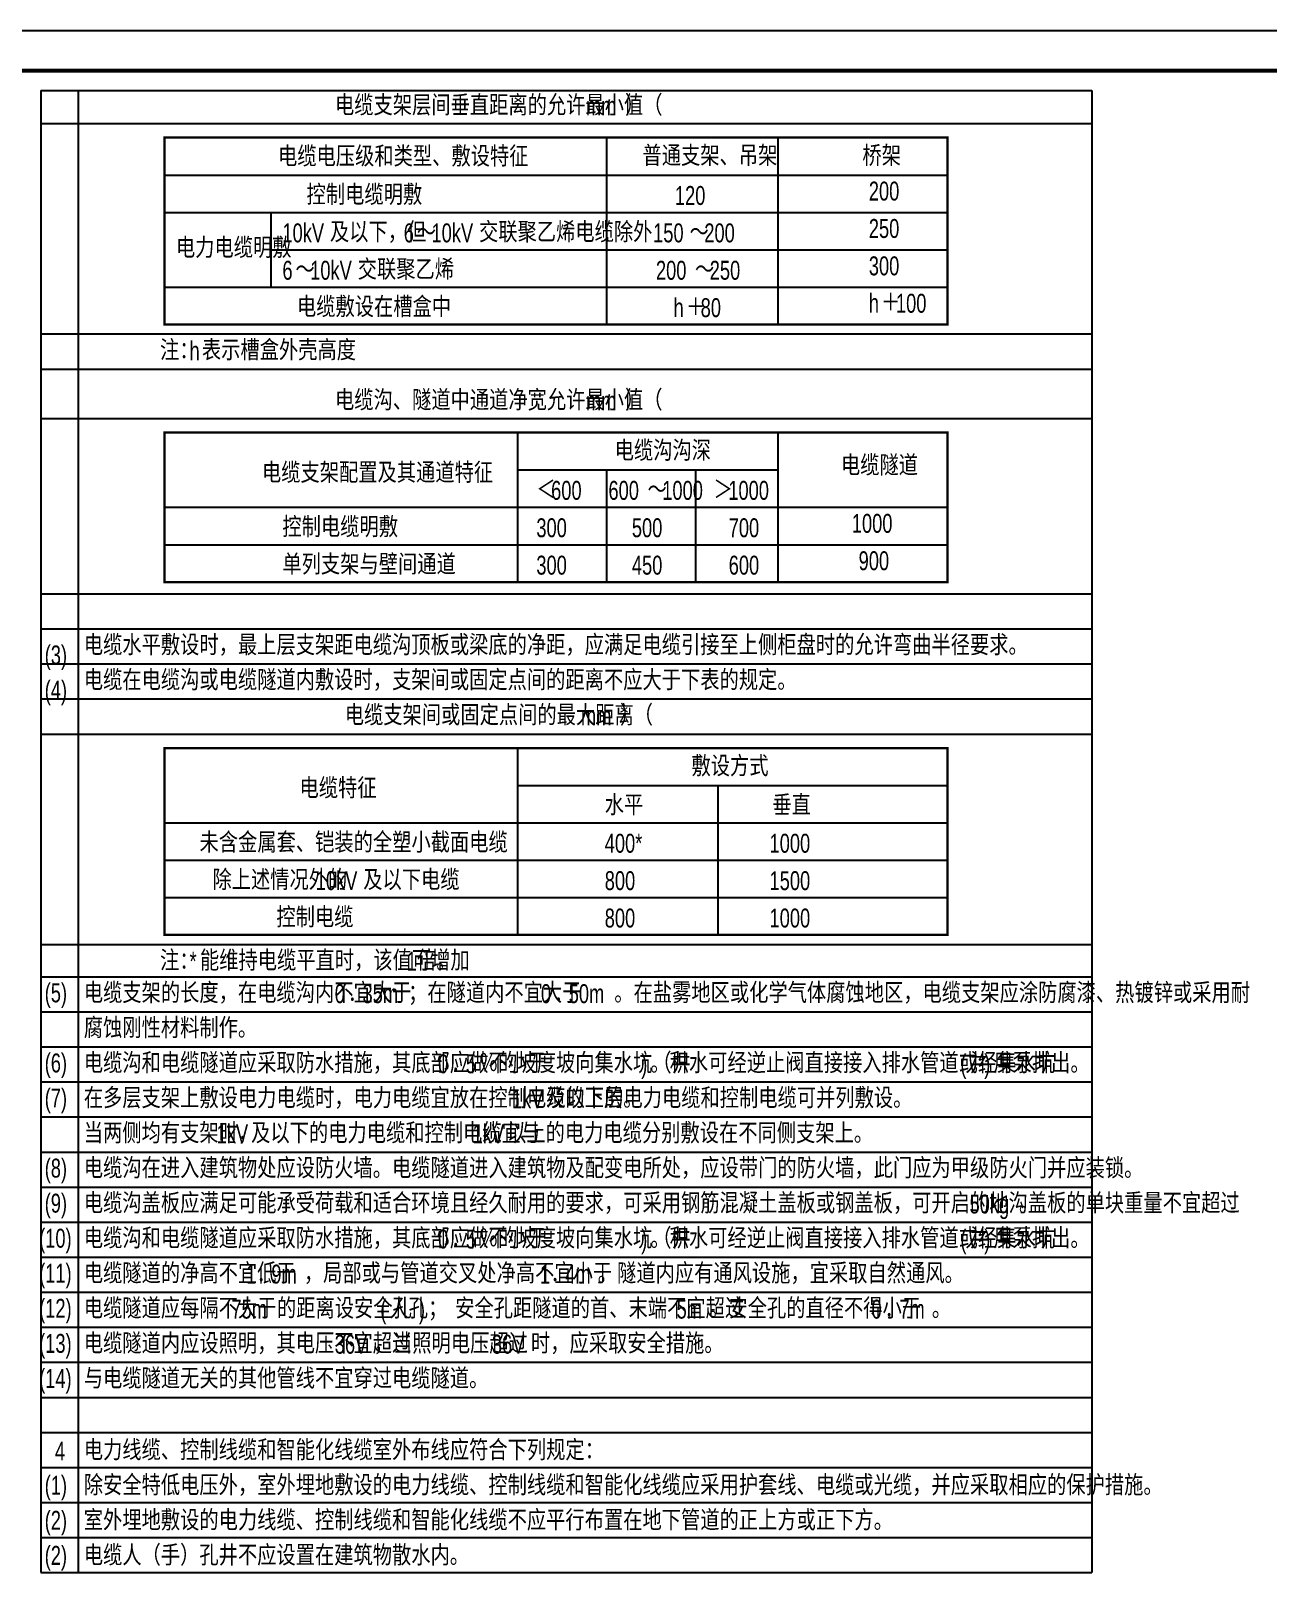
# Model space of a CAD drawing. Extents: x -809667 to 586099, y 3084146 to 3634412.
# Drawn here: x 380850.5 to 381006.1, y 3087181.7 to 3087375.6 of the extents above; entities that cross this region are included whole.
import ezdxf

# ---------------------------------------------------------------- set-up
doc = ezdxf.new("R2010")
doc.units = 0
doc.header["$LTSCALE"] = 0.5
for name, color, linetype in [('E-SIG_TEXT', 7, 'CONTINUOUS'), ('PUB_TAB', 7, 'CONTINUOUS'), ('PUB_TAB_ASSIST', 251, 'CONTINUOUS'), ('PUB_TITLE', 4, 'CONTINUOUS')]:
    doc.layers.add(name, color=color, linetype=linetype)
doc.styles.add('宝信-单线体', font='宝信-西文', dxfattribs={"bigfont": '宝信-中文'})

msp = doc.modelspace()

# ---------------------------------------------------------------- linework, layer by layer
at = {"layer": 'PUB_TAB', "color": 7}
for p, q in [((380867.263, 3087362.21), (380867.263, 3087338.695)), ((380867.263, 3087362.21), (380965.814, 3087362.21)), ((380922.892, 3087362.21), (380922.892, 3087338.695)), ((380944.454, 3087362.21), (380944.454, 3087338.695)), ((380867.263, 3087357.507), (380965.814, 3087357.507)), ((380867.263, 3087352.804), (380965.814, 3087352.804)), ((380880.664, 3087352.804), (380880.664, 3087343.398)), ((380880.664, 3087348.101), (380965.814, 3087348.101)), ((380867.263, 3087343.398), (380965.814, 3087343.398)), ((380867.263, 3087338.695), (380965.814, 3087338.695)), ((380867.263, 3087325.118), (380867.263, 3087306.307)), ((380867.263, 3087325.118), (380965.814, 3087325.118)), ((380911.679, 3087325.118), (380911.679, 3087306.307)), ((380944.454, 3087325.118), (380944.454, 3087306.307)), ((380911.679, 3087320.416), (380944.454, 3087320.416)), ((380922.892, 3087320.416), (380922.892, 3087306.307)), ((380934.104, 3087320.416), (380934.104, 3087306.307)), ((380867.263, 3087315.713), (380965.814, 3087315.713)), ((380867.263, 3087311.01), (380965.814, 3087311.01)), ((380867.263, 3087306.307), (380965.814, 3087306.307)), ((380867.263, 3087306.307), (380965.814, 3087306.307)), ((380867.263, 3087285.438), (380867.263, 3087261.923)), ((380867.263, 3087285.438), (380965.814, 3087285.438)), ((380911.679, 3087285.438), (380911.679, 3087261.923)), ((380911.679, 3087280.735), (380965.814, 3087280.735)), ((380936.915, 3087280.735), (380936.915, 3087261.923)), ((380867.263, 3087276.032), (380965.814, 3087276.032)), ((380867.263, 3087271.329), (380965.814, 3087271.329)), ((380867.263, 3087266.626), (380965.814, 3087266.626)), ((380867.263, 3087261.923), (380965.814, 3087261.923)), ((380867.263, 3087261.923), (380965.814, 3087261.923))]:
    msp.add_line(p, q, dxfattribs=at)
at = {"layer": 'PUB_TAB', "color": 7, "const_width": 0.294}
for points in [[(380867.263, 3087362.21), (380965.814, 3087362.21), (380965.814, 3087338.695), (380867.263, 3087338.695)], [(380867.263, 3087285.438), (380965.814, 3087285.438), (380965.814, 3087261.923), (380867.263, 3087261.923)]]:
    msp.add_lwpolyline(points, close=True, dxfattribs=at)
at = {"layer": 'PUB_TAB', "color": 7, "const_width": 0.294, "elevation": 0}
msp.add_lwpolyline([(380867.263, 3087325.118), (380965.814, 3087325.118), (380965.814, 3087306.307), (380867.263, 3087306.307)], close=True, dxfattribs=at)
at = {"layer": 'PUB_TAB_ASSIST'}
for points in [[(380851.7, 3087368.123), (380851.7, 3087181.718)], [(380851.7, 3087368.123), (380983.969, 3087368.123)], [(380856.403, 3087368.123), (380856.403, 3087181.718)], [(380983.969, 3087368.123), (380983.969, 3087181.718)], [(380851.7, 3087363.971), (380983.969, 3087363.971)], [(380851.7, 3087337.517), (380983.969, 3087337.517)], [(380851.7, 3087333.108), (380983.969, 3087333.108)], [(380851.7, 3087291.608), (380983.969, 3087291.608)], [(380851.7, 3087291.608), (380983.969, 3087291.608)], [(380851.7, 3087287.199), (380983.969, 3087287.199)], [(380851.7, 3087260.745), (380983.969, 3087260.745)], [(380851.7, 3087256.671), (380983.969, 3087256.671)], [(380851.7, 3087252.262), (380983.969, 3087252.262)], [(380851.7, 3087247.853), (380983.969, 3087247.853)], [(380851.7, 3087243.444), (380983.969, 3087243.444)], [(380851.7, 3087239.035), (380983.969, 3087239.035)], [(380851.7, 3087234.626), (380983.969, 3087234.626)], [(380851.7, 3087230.217), (380983.969, 3087230.217)], [(380851.7, 3087225.808), (380983.969, 3087225.808)], [(380851.7, 3087221.399), (380983.969, 3087221.399)], [(380851.7, 3087216.99), (380983.969, 3087216.99)], [(380851.7, 3087212.581), (380983.969, 3087212.581)], [(380851.7, 3087208.172), (380983.969, 3087208.172)], [(380851.7, 3087203.763), (380983.969, 3087203.763)], [(380851.7, 3087203.763), (380983.969, 3087203.763)], [(380851.7, 3087199.354), (380983.969, 3087199.354)], [(380851.7, 3087194.945), (380983.969, 3087194.945)], [(380851.7, 3087190.536), (380983.969, 3087190.536)], [(380851.7, 3087186.127), (380983.969, 3087186.127)], [(380851.7, 3087181.718), (380983.969, 3087181.718)]]:
    msp.add_lwpolyline(points, dxfattribs=at)
at = {"layer": 'PUB_TAB_ASSIST', "elevation": 0}
for points in [[(380851.7, 3087326.88), (380983.969, 3087326.88)], [(380851.7, 3087304.835), (380983.969, 3087304.835)], [(380851.7, 3087300.426), (380983.969, 3087300.426)], [(380851.7, 3087296.017), (380983.969, 3087296.017)]]:
    msp.add_lwpolyline(points, dxfattribs=at)
at = {"layer": 'PUB_TITLE', "linetype": 'Continuous'}
msp.add_lwpolyline([(380663.877, 3087078.645), (381084.377, 3087078.645), (381084.377, 3087375.645), (380663.877, 3087375.645)], close=True, dxfattribs=at)
at = {"layer": 'PUB_TITLE', "linetype": 'Continuous', "const_width": 0.5}
msp.add_lwpolyline([(380676.377, 3087083.645), (381079.377, 3087083.645), (381079.377, 3087370.645), (380676.377, 3087370.645)], close=True, dxfattribs=at)

# ---------------------------------------------------------------- texts
at = {"layer": 'E-SIG_TEXT', "style": '宝信-单线体'}
for s, height, p in [('电缆支架层间垂直距离的允许最小值（', 2.55159, (380888.729, 3087364.999)), ('）', 2.552, (380925.218, 3087364.999)), ('电缆电压级和类型、敷设特征', 2.55159, (380881.561, 3087358.573)), ('普通支架、吊架', 2.5516, (380927.419, 3087358.65)), ('桥架', 2.5516, (380955.089, 3087358.65)), ('控制电缆明敷', 2.5516, (380885.154, 3087353.746)), ('及以下，但', 2.5516, (380888.09, 3087349.043)), ('交联聚乙烯电缆除外', 2.5516, (380906.849, 3087349.043)), ('电力电缆明敷', 2.5516, (380868.712, 3087347.075)), ('～', 2.552, (380899.015, 3087349.043)), ('～', 2.552, (380933.339, 3087349.043)), ('交联聚乙烯', 2.5516, (380891.585, 3087344.34)), ('～', 2.552, (380883.75, 3087344.34)), ('～', 2.552, (380934.023, 3087344.34)), ('电缆敷设在槽盒中', 2.5516, (380883.942, 3087339.638)), ('＋', 2.552, (380932.88, 3087339.638)), ('＋', 2.552, (380957.45, 3087340.191)), ('注：', 2.5516, (380866.712, 3087334.197)), ('表示槽盒外壳高度', 2.5516, (380871.982, 3087334.197)), ('电缆沟、隧道中通道净宽允许最小值（', 2.55159, (380888.729, 3087327.908)), ('）', 2.552, (380925.218, 3087327.908)), ('电缆沟沟深', 2.5516, (380923.919, 3087321.558)), ('电缆隧道', 2.5516, (380952.391, 3087319.714)), ('电缆支架配置及其通道特征', 2.55159, (380879.537, 3087318.785)), ('＜', 2.552, (380914.064, 3087316.655)), ('～', 2.552, (380928.048, 3087316.655)), ('＞', 2.552, (380936.356, 3087316.655)), ('控制电缆明敷', 2.5516, (380882.113, 3087311.952)), ('单列支架与壁间通道', 2.5516, (380882.113, 3087307.249)), ('电缆水平敷设时，最上层支架距电缆沟顶板或梁底的净距，应满足电缆引接至上侧柜盘时的允许弯曲半径要求。', 2.55159, (380857.121, 3087297.105)), ('电缆在电缆沟或电缆隧道内敷设时，支架间或固定点间的距离不应大于下表的规定。', 2.55159, (380857.121, 3087292.696)), ('电缆支架间或固定点间的最大距离（', 2.55159, (380889.956, 3087288.287)), ('）', 2.552, (380924.588, 3087288.287)), ('敷设方式', 2.5516, (380933.583, 3087281.877)), ('电缆特征', 2.5516, (380884.263, 3087279.104)), ('水平', 2.5516, (380922.667, 3087276.974)), ('垂直', 2.5516, (380943.758, 3087276.974)), ('未含金属套、铠装的全塑小截面电缆', 2.55159, (380871.681, 3087272.271)), ('除上述情况外的', 2.5516, (380873.306, 3087267.568)), ('及以下电缆', 2.5516, (380892.285, 3087267.568)), ('控制电缆', 2.5516, (380881.353, 3087262.865)), ('注：', 2.5516, (380866.712, 3087257.424)), ('能维持电缆平直时，该值可增加', 2.55159, (380871.736, 3087257.424)), ('倍。', 2.5516, (380899.05, 3087257.424)), ('电缆支架的长度，在电缆沟内不宜大于', 2.55159, (380857.121, 3087253.35)), ('；在隧道内不宜大于', 2.5516, (380897.923, 3087253.35)), ('。在盐雾地区或化学气体腐蚀地区，电缆支架应涂防腐漆、热镀锌或采用耐', 2.55159, (380923.867, 3087253.35)), ('．', 2.552, (380890.334, 3087253.35)), ('．', 2.552, (380916.278, 3087253.35)), ('腐蚀刚性材料制作。', 2.5516, (380857.121, 3087248.942)), ('电缆沟和电缆隧道应采取防水措施，其底部应做不小于', 2.55159, (380857.121, 3087244.533)), ('％的坡度坡向集水坑（井', 2.55159, (380906.831, 3087244.533)), ('。积水可经逆止阀直接接入排水管道或经集水坑', 2.55159, (380928.409, 3087244.533)), ('井', 2.552, (380968.561, 3087244.533)), ('用泵排出。', 2.5516, (380971.564, 3087244.533)), ('．', 2.552, (380903.336, 3087244.533)), ('在多层支架上敷设电力电缆时，电力电缆宜放在控制电缆的上层。', 2.55159, (380857.121, 3087240.124)), ('及以下的电力电缆和控制电缆可并列敷设。', 2.55159, (380915.325, 3087240.124)), ('当两侧均有支架时，', 2.5516, (380857.121, 3087235.715)), ('及以下的电力电缆和控制电缆宜与', 2.55159, (380878.177, 3087235.715)), ('以上的电力电缆分别敷设在不同侧支架上。', 2.55159, (380910.378, 3087235.715)), ('电缆沟在进入建筑物处应设防火墙。电缆隧道进入建筑物及配变电所处，应设带门的防火墙，此门应为甲级防火门并应装锁。', 2.55159, (380857.121, 3087231.306)), ('电缆沟盖板应满足可能承受荷载和适合环境且经久耐用的要求，可采用钢筋混凝土盖板或钢盖板，可开启的地沟盖板的单块重量不宜超过', 2.55159, (380857.121, 3087226.897)), ('。', 2.552, (380974.788, 3087226.897)), ('电缆沟和电缆隧道应采取防水措施，其底部应做不小于', 2.55159, (380857.121, 3087222.488)), ('％的坡度坡向集水坑（井', 2.55159, (380906.831, 3087222.488)), ('。积水可经逆止阀直接接入排水管道或经集水坑', 2.55159, (380928.409, 3087222.488)), ('井', 2.552, (380968.561, 3087222.488)), ('用泵排出。', 2.5516, (380971.564, 3087222.488)), ('．', 2.552, (380903.336, 3087222.488)), ('电缆隧道的净高不宜低于', 2.55159, (380857.121, 3087218.079)), ('，局部或与管道交叉处净高不宜小于', 2.55159, (380884.814, 3087218.079)), ('。隧道内应有通风设施，宜采取自然通风。', 2.55159, (380921.794, 3087218.079)), ('．', 2.552, (380878.862, 3087218.079)), ('．', 2.552, (380915.842, 3087218.079)), ('电缆隧道应每隔不大于', 2.5516, (380857.121, 3087213.67)), ('的距离设安全孔', 2.5516, (380881.426, 3087213.67)), ('人孔', 2.5516, (380895.575, 3087213.67)), ('；', 2.552, (380900.436, 3087213.67)), ('安全孔距隧道的首、末端不宜超过', 2.55159, (380903.849, 3087213.67)), ('。安全孔的直径不得小于', 2.55159, (380935.804, 3087213.67)), ('．', 2.552, (380957.873, 3087213.67)), ('。', 2.552, (380963.825, 3087213.67)), ('电缆隧道内应设照明，其电压不宜超过', 2.55159, (380857.121, 3087209.261)), ('，当照明电压超过', 2.5516, (380893.609, 3087209.261)), ('时，应采取安全措施。', 2.5516, (380913.382, 3087209.261)), ('与电缆隧道无关的其他管线不宜穿过电缆隧道。', 2.55159, (380857.121, 3087204.852)), ('电力线缆、控制线缆和智能化线缆室外布线应符合下列规定：', 2.55159, (380857.121, 3087195.841)), ('除安全特低电压外，室外埋地敷设的电力线缆、控制线缆和智能化线缆应采用护套线、电缆或光缆，并应采取相应的保护措施。', 2.55159, (380857.121, 3087191.433)), ('室外埋地敷设的电力线缆、控制线缆和智能化线缆不应平行布置在地下管道的正上方或正下方。', 2.55159, (380857.121, 3087187.024)), ('电缆人（手）孔井不应设置在建筑物散水内。', 2.55159, (380857.121, 3087182.615))]:
    msp.add_text(s, height=height, dxfattribs=at).set_placement(p)
at = {"layer": 'E-SIG_TEXT', "style": '宝信-单线体', "width": 0.722222}
for s, height, p in [('mm', 2.3809, (380920.305, 3087364.999)), ('120', 2.3809, (380931.495, 3087353.746)), ('200', 2.3809, (380955.895, 3087354.3)), ('10kV', 2.3809, (380882.113, 3087349.043)), ('6', 2.381, (380897.377, 3087349.043)), ('10kV', 2.3809, (380900.872, 3087349.043)), ('150', 2.3809, (380928.754, 3087349.043)), ('200', 2.3809, (380935.196, 3087349.043)), ('250', 2.3809, (380955.895, 3087349.597)), ('300', 2.3809, (380955.895, 3087344.894)), ('6', 2.381, (380882.113, 3087344.34)), ('10kV', 2.3809, (380885.608, 3087344.34)), ('200', 2.3809, (380929.11, 3087344.34)), ('250', 2.3809, (380935.88, 3087344.34)), ('h', 2.381, (380931.324, 3087339.638)), ('80', 2.3809, (380934.737, 3087339.638)), ('h', 2.381, (380955.895, 3087340.191)), ('100', 2.3809, (380959.308, 3087340.191)), ('h', 2.381, (380870.426, 3087334.197)), ('mm', 2.3809, (380920.305, 3087327.908)), ('600', 2.3809, (380915.922, 3087316.655)), ('600', 2.3809, (380923.135, 3087316.655)), ('1000', 2.3809, (380929.905, 3087316.655)), ('1000', 2.3809, (380938.214, 3087316.655)), ('300', 2.3809, (380914.064, 3087311.952)), ('500', 2.3809, (380926.081, 3087311.952)), ('700', 2.3809, (380938.264, 3087311.952)), ('1000', 2.3809, (380953.756, 3087312.506)), ('900', 2.3809, (380954.612, 3087307.803)), ('300', 2.3809, (380914.064, 3087307.249)), ('450', 2.3809, (380926.081, 3087307.249)), ('600', 2.3809, (380938.264, 3087307.249)), ('(3)', 2.3809, (380852.205, 3087295.955)), ('(4)', 2.3809, (380852.205, 3087291.546)), ('mm', 2.3809, (380919.675, 3087288.287)), ('400*', 2.3809, (380922.667, 3087272.271)), ('1000', 2.3809, (380943.404, 3087272.271)), ('10kV', 2.3809, (380886.307, 3087267.568)), ('800', 2.3809, (380922.667, 3087267.568)), ('1500', 2.3809, (380943.404, 3087267.568)), ('800', 2.3809, (380922.667, 3087262.865)), ('1000', 2.3809, (380943.404, 3087262.865)), ('*', 2.381, (380870.426, 3087257.424)), ('1', 2.381, (380897.74, 3087257.424)), ('(5)', 2.3809, (380852.205, 3087253.454)), ('0', 2.381, (380888.697, 3087253.35)), ('35m', 2.3809, (380892.192, 3087253.35)), ('0', 2.381, (380914.64, 3087253.35)), ('50m', 2.3809, (380918.135, 3087253.35)), ('(6)', 2.3809, (380852.205, 3087244.636)), ('0', 2.381, (380901.698, 3087244.533)), ('5', 2.381, (380905.193, 3087244.533)), (')', 2.381, (380927.262, 3087244.533)), ('(', 2.381, (380967.414, 3087244.533)), (')', 2.381, (380970.418, 3087244.533)), ('(7)', 2.3809, (380852.205, 3087240.227)), ('1kV', 2.3809, (380910.985, 3087240.124)), ('1kV', 2.3809, (380873.837, 3087235.715)), ('1kV', 2.3809, (380906.038, 3087235.715)), ('(8)', 2.3809, (380852.205, 3087231.409)), ('(9)', 2.3809, (380852.205, 3087227)), ('50kg', 2.3809, (380968.565, 3087226.897)), ('(10)', 2.3809, (380851.503, 3087222.591)), ('0', 2.381, (380901.698, 3087222.488)), ('5', 2.381, (380905.193, 3087222.488)), (')', 2.381, (380927.262, 3087222.488)), ('(', 2.381, (380967.414, 3087222.488)), (')', 2.381, (380970.418, 3087222.488)), ('(11)', 2.3809, (380851.503, 3087218.182)), ('1', 2.381, (380877.552, 3087218.079)), ('9m', 2.3809, (380880.72, 3087218.079)), ('1', 2.381, (380914.532, 3087218.079)), ('4m', 2.3809, (380917.7, 3087218.079)), ('(12)', 2.3809, (380851.503, 3087213.773)), ('75m', 2.3809, (380875.695, 3087213.67)), ('(', 2.381, (380894.428, 3087213.67)), (')', 2.381, (380899.289, 3087213.67)), ('5m', 2.3809, (380931.71, 3087213.67)), ('0', 2.381, (380956.235, 3087213.67)), ('7m', 2.3809, (380959.73, 3087213.67)), ('(13)', 2.3809, (380851.503, 3087209.364)), ('36V', 2.3809, (380888.697, 3087209.261)), ('36V', 2.3809, (380908.469, 3087209.261)), ('(14)', 2.3809, (380851.503, 3087204.955)), ('4', 2.381, (380853.494, 3087195.827)), ('(1)', 2.3809, (380852.205, 3087191.518)), ('(2)', 2.3809, (380852.205, 3087187.109)), ('(2)', 2.3809, (380852.205, 3087182.7))]:
    msp.add_text(s, height=height, dxfattribs=at).set_placement(p)

doc.saveas('drawing.dxf')
